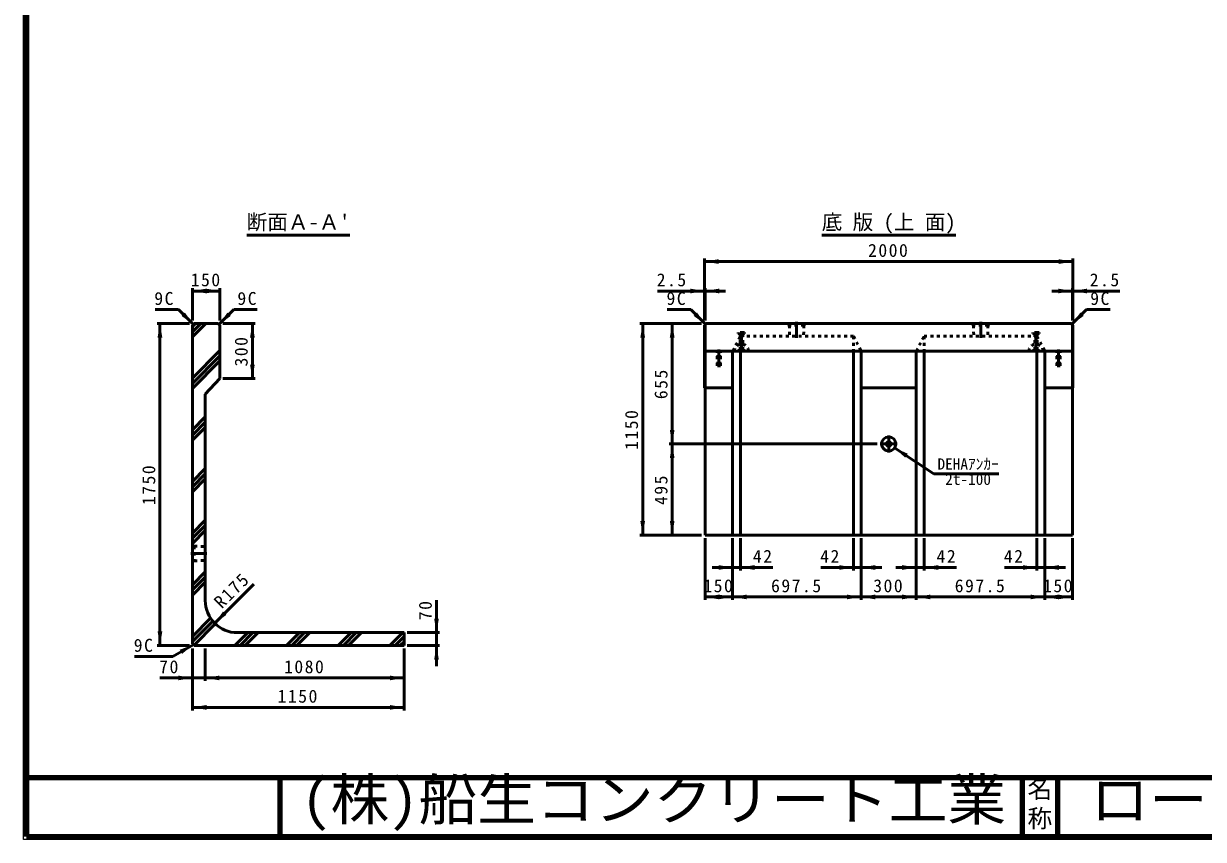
# Model space of a CAD drawing. Units: millimetres, scale not verified. Extents: x 100 to 4105, y 100 to 2870.
# Drawn here: x 100 to 2102, y 100 to 1485 of the extents above; entities that cross this region are included whole.
import ezdxf
from ezdxf.enums import TextEntityAlignment as Align

# ---------------------------------------------------------------- set-up
doc = ezdxf.new("R2010")
doc.units = ezdxf.units.MM
doc.header["$LTSCALE"] = 5
doc.linetypes.add('USER2', pattern=[13.4, 10, -1.2, 1, -1.2])
doc.linetypes.add('USER3', pattern=[2.2, 1, -1.2])
doc.layers.add('V-nasSTD', color=7, linetype='Continuous', lineweight=50)
doc.styles.add('ＭＳ ゴシック', font='')
doc.styles.get('ＭＳ ゴシック').set_extended_font_data('MS Gothic')

msp = doc.modelspace()

# ---------------------------------------------------------------- hatches: boundary and pattern name
at = {"layer": 'V-nasSTD'}
for points in [[(1279.824, 1080.994), (1279.824, 1076.994), (1255.824, 1080.994), (1279.824, 1084.994)], [(1856.824, 1080.994), (1856.824, 1084.994), (1880.824, 1080.994), (1856.824, 1076.994)], [(410.449, 1030.994), (410.449, 1026.994), (386.449, 1030.994), (410.449, 1034.994)], [(409.324, 1030.994), (409.324, 1034.994), (433.324, 1030.994), (409.324, 1026.994)], [(1231.824, 1030.994), (1231.824, 1026.994), (1255.824, 1030.994), (1231.824, 1034.994)], [(1280.605, 1030.994), (1280.605, 1026.994), (1256.605, 1030.994), (1280.605, 1034.994)], [(1856.043, 1030.994), (1856.043, 1026.994), (1880.043, 1030.994), (1856.043, 1034.994)], [(1904.824, 1030.994), (1904.824, 1026.994), (1880.824, 1030.994), (1904.824, 1034.994)], [(370.885, 991.558), (373.713, 994.387), (387.855, 974.588), (368.057, 988.73)], [(448.889, 991.558), (446.06, 994.387), (431.918, 974.588), (451.717, 988.73)], [(1240.26, 991.558), (1243.088, 994.387), (1257.23, 974.588), (1237.432, 988.73)], [(1896.389, 991.558), (1893.56, 994.387), (1879.418, 974.588), (1899.217, 988.73)], [(331.449, 951.994), (327.449, 951.994), (331.449, 975.994), (335.449, 951.994)], [(488.324, 951.994), (484.324, 951.994), (488.324, 975.994), (492.324, 951.994)], [(1150.824, 951.994), (1146.824, 951.994), (1150.824, 975.994), (1154.824, 951.994)], [(1200.824, 951.994), (1196.824, 951.994), (1200.824, 975.994), (1204.824, 951.994)], [(488.324, 906.244), (492.324, 906.244), (488.324, 882.244), (484.324, 906.244)], [(1200.824, 795.306), (1204.824, 795.306), (1200.824, 771.306), (1196.824, 795.306)], [(1200.824, 747.306), (1196.824, 747.306), (1200.824, 771.306), (1204.824, 747.306)], [(1598.435, 751.518), (1600.632, 754.861), (1578.379, 764.699), (1596.238, 748.175)], [(1150.824, 640.619), (1154.824, 640.619), (1150.824, 616.619), (1146.824, 640.619)], [(1200.824, 640.619), (1204.824, 640.619), (1200.824, 616.619), (1196.824, 640.619)], [(1279.48, 561.619), (1279.48, 557.619), (1303.48, 561.619), (1279.48, 565.619)], [(1340.605, 561.619), (1340.605, 557.619), (1316.605, 561.619), (1340.605, 565.619)], [(1484.324, 561.619), (1484.324, 557.619), (1508.324, 561.619), (1484.324, 565.619)], [(1545.449, 561.619), (1545.449, 557.619), (1521.449, 561.619), (1545.449, 565.619)], [(1591.199, 561.619), (1591.199, 557.619), (1615.199, 561.619), (1591.199, 565.619)], [(1652.324, 561.619), (1652.324, 557.619), (1628.324, 561.619), (1652.324, 565.619)], [(1796.043, 561.619), (1796.043, 557.619), (1820.043, 561.619), (1796.043, 565.619)], [(1857.168, 561.619), (1857.168, 557.619), (1833.168, 561.619), (1857.168, 565.619)], [(1280.605, 511.619), (1280.605, 507.619), (1256.605, 511.619), (1280.605, 515.619)], [(1279.48, 511.619), (1279.48, 507.619), (1303.48, 511.619), (1279.48, 515.619)], [(1327.48, 511.619), (1327.48, 507.619), (1303.48, 511.619), (1327.48, 515.619)], [(1497.449, 511.619), (1497.449, 507.619), (1521.449, 511.619), (1497.449, 515.619)], [(1545.449, 511.619), (1545.449, 507.619), (1521.449, 511.619), (1545.449, 515.619)], [(1591.199, 511.619), (1591.199, 507.619), (1615.199, 511.619), (1591.199, 515.619)], [(1639.199, 511.619), (1639.199, 507.619), (1615.199, 511.619), (1639.199, 515.619)], [(1809.168, 511.619), (1809.168, 507.619), (1833.168, 511.619), (1809.168, 515.619)], [(1857.168, 511.619), (1857.168, 507.619), (1833.168, 511.619), (1857.168, 515.619)], [(1856.043, 511.619), (1856.043, 507.619), (1880.043, 511.619), (1856.043, 515.619)], [(441.312, 483.982), (444.141, 481.154), (424.342, 467.012), (438.484, 486.811)], [(800.824, 474.994), (804.824, 474.994), (800.824, 450.994), (796.824, 474.994)], [(331.449, 453.119), (335.449, 453.119), (331.449, 429.119), (327.449, 453.119)], [(367.071, 418.525), (369.071, 415.061), (387.855, 430.525), (365.071, 421.989)], [(800.824, 405.119), (796.824, 405.119), (800.824, 429.119), (804.824, 405.119)], [(362.449, 374.119), (362.449, 370.119), (386.449, 374.119), (362.449, 378.119)], [(432.324, 374.119), (432.324, 370.119), (408.324, 374.119), (432.324, 378.119)], [(721.824, 374.119), (721.824, 378.119), (745.824, 374.119), (721.824, 370.119)], [(410.449, 324.119), (410.449, 320.119), (386.449, 324.119), (410.449, 328.119)], [(721.824, 324.119), (721.824, 328.119), (745.824, 324.119), (721.824, 320.119)]]:
    msp.add_hatch(color=256, dxfattribs=at).paths.add_polyline_path(points)

# ---------------------------------------------------------------- linework, layer by layer
at = {"layer": 'V-nasSTD', "lineweight": 100}
for p, q in [((105, 2865), (105, 105)), ((105, 205), (4100, 205)), ((535, 205), (535, 105)), ((1795, 205), (1795, 105)), ((1855, 205), (1855, 105)), ((105, 105), (4100, 105))]:
    msp.add_line(p, q, dxfattribs=at)
at = {"layer": 'V-nasSTD'}
for p, q in [((478.637, 1125.994), (653.637, 1125.994)), ((1454.574, 1125.994), (1682.074, 1125.994)), ((1255.824, 1085.994), (1255.824, 980.994)), ((1880.824, 1085.994), (1880.824, 980.994)), ((1880.824, 1080.994), (1255.824, 1080.994)), ((386.449, 1035.994), (386.449, 980.994)), ((433.324, 1030.994), (386.449, 1030.994)), ((433.324, 1035.994), (433.324, 980.994)), ((1255.824, 1030.994), (1175.824, 1030.994)), ((1255.824, 1030.994), (1256.605, 1030.994)), ((1256.605, 1035.994), (1256.605, 980.994)), ((1256.605, 1030.994), (1291.605, 1030.994)), ((1880.043, 1030.994), (1845.043, 1030.994)), ((1880.043, 1035.994), (1880.043, 980.994)), ((1880.824, 1030.994), (1880.043, 1030.994)), ((1880.824, 1030.994), (1960.824, 1030.994)), ((363.107, 999.336), (323.107, 999.336)), ((387.855, 974.588), (363.107, 999.336)), ((431.918, 974.588), (456.667, 999.336)), ((456.667, 999.336), (496.667, 999.336)), ((1232.482, 999.336), (1192.482, 999.336)), ((1257.23, 974.588), (1232.482, 999.336)), ((1879.418, 974.588), (1904.167, 999.336)), ((1904.167, 999.336), (1944.167, 999.336)), ((381.449, 975.994), (326.449, 975.994)), ((331.449, 975.994), (331.449, 429.119)), ((389.262, 975.994), (386.449, 973.181)), ((409.417, 975.994), (386.449, 953.026)), ((400.578, 975.994), (386.449, 961.865)), ((391.74, 975.994), (386.449, 970.704)), ((386.449, 973.181), (386.449, 431.931)), ((430.512, 975.994), (389.262, 975.994)), ((430.512, 975.994), (433.324, 973.181)), ((433.324, 973.181), (433.324, 882.244)), ((493.324, 975.994), (438.324, 975.994)), ((488.324, 882.244), (488.324, 975.994)), ((1250.824, 975.994), (1145.824, 975.994)), ((1150.824, 975.994), (1150.824, 616.619)), ((1200.824, 975.994), (1200.824, 771.306)), ((1258.637, 975.994), (1255.824, 973.181)), ((1255.824, 973.181), (1255.824, 866.619)), ((1256.605, 973.963), (1256.605, 616.619)), ((1878.012, 975.994), (1258.637, 975.994)), ((1878.012, 975.994), (1880.824, 973.181)), ((1880.043, 616.619), (1880.043, 973.963)), ((1880.824, 866.619), (1880.824, 973.181)), ((433.324, 929.901), (386.449, 883.026)), ((1880.824, 929.119), (1255.824, 929.119)), ((1303.48, 929.119), (1303.48, 616.619)), ((1316.605, 929.119), (1316.605, 616.619)), ((1508.324, 929.119), (1508.324, 616.619)), ((1521.449, 929.119), (1521.449, 616.619)), ((1615.199, 929.119), (1615.199, 616.619)), ((1628.324, 929.119), (1628.324, 616.619)), ((1820.043, 929.119), (1820.043, 616.619)), ((1833.168, 929.119), (1833.168, 616.619)), ((433.324, 921.062), (386.449, 874.187)), ((433.324, 912.223), (386.449, 865.348)), ((433.324, 882.244), (408.324, 855.773)), ((493.324, 882.244), (438.324, 882.244)), ((1255.824, 866.619), (1256.605, 865.838)), ((1256.605, 866.619), (1303.48, 866.619)), ((1521.449, 866.619), (1615.199, 866.619)), ((1833.168, 866.619), (1880.043, 866.619)), ((1880.824, 866.619), (1880.043, 865.838)), ((408.324, 855.773), (408.324, 505.681)), ((408.324, 817.223), (386.449, 795.348)), ((408.324, 808.384), (386.449, 786.509)), ((408.324, 799.546), (386.449, 777.671)), ((1548.793, 771.306), (1195.824, 771.306)), ((1200.824, 771.306), (1200.824, 616.619)), ((1645.062, 720.876), (1578.379, 764.699)), ((408.324, 729.546), (386.449, 707.671)), ((408.324, 720.707), (386.449, 698.832)), ((408.324, 711.868), (386.449, 689.993)), ((1755.062, 720.876), (1645.062, 720.876)), ((408.324, 641.868), (386.449, 619.993)), ((408.324, 633.029), (386.449, 611.154)), ((408.324, 624.19), (386.449, 602.315)), ((1250.824, 616.619), (1145.824, 616.619)), ((1256.605, 616.619), (1880.043, 616.619)), ((1256.605, 506.619), (1256.605, 611.619)), ((1303.48, 506.619), (1303.48, 611.619)), ((1316.605, 556.619), (1316.605, 611.619)), ((1508.324, 556.619), (1508.324, 611.619)), ((1521.449, 506.619), (1521.449, 611.619)), ((1615.199, 506.619), (1615.199, 611.619)), ((1628.324, 556.619), (1628.324, 611.619)), ((1820.043, 556.619), (1820.043, 611.619)), ((1833.168, 506.619), (1833.168, 611.619)), ((1880.043, 506.619), (1880.043, 611.619)), ((1303.48, 561.619), (1268.48, 561.619)), ((1316.605, 561.619), (1303.48, 561.619)), ((1316.605, 561.619), (1371.605, 561.619)), ((1508.324, 561.619), (1453.324, 561.619)), ((1521.449, 561.619), (1508.324, 561.619)), ((1521.449, 561.619), (1556.449, 561.619)), ((1615.199, 561.619), (1580.199, 561.619)), ((1615.199, 561.619), (1628.324, 561.619)), ((1628.324, 561.619), (1683.324, 561.619)), ((1820.043, 561.619), (1765.043, 561.619)), ((1820.043, 561.619), (1833.168, 561.619)), ((1833.168, 561.619), (1868.168, 561.619)), ((408.324, 554.19), (386.449, 532.315)), ((408.324, 545.351), (386.449, 523.476)), ((408.324, 536.513), (386.449, 514.638)), ((424.342, 467.012), (490.633, 533.303)), ((800.824, 450.994), (800.824, 505.994)), ((1256.605, 511.619), (1303.48, 511.619)), ((1303.48, 511.619), (1521.449, 511.619)), ((1615.199, 511.619), (1521.449, 511.619)), ((1833.168, 511.619), (1615.199, 511.619)), ((1880.043, 511.619), (1833.168, 511.619)), ((417.369, 475.557), (386.449, 444.638)), ((421.146, 470.496), (386.449, 435.799)), ((425.436, 465.947), (388.935, 429.446)), ((458.608, 429.119), (480.483, 450.994)), ((463.012, 450.994), (745.824, 450.994)), ((467.447, 429.119), (489.322, 450.994)), ((476.286, 429.119), (498.161, 450.994)), ((546.286, 429.119), (568.161, 450.994)), ((555.125, 429.119), (577, 450.994)), ((563.964, 429.119), (585.839, 450.994)), ((633.964, 429.119), (655.839, 450.994)), ((642.802, 429.119), (664.677, 450.994)), ((651.641, 429.119), (673.516, 450.994)), ((721.641, 429.119), (743.516, 450.994)), ((730.48, 429.119), (745.824, 444.463)), ((745.824, 429.119), (745.824, 450.994)), ((805.824, 450.994), (750.824, 450.994)), ((800.824, 429.119), (800.824, 450.994)), ((381.449, 429.119), (326.449, 429.119)), ((387.855, 430.525), (353.214, 410.525)), ((386.449, 431.931), (389.262, 429.119)), ((386.449, 319.119), (386.449, 424.119)), ((389.262, 429.119), (745.824, 429.119)), ((408.324, 369.119), (408.324, 424.119)), ((739.319, 429.119), (745.824, 435.624)), ((745.824, 319.119), (745.824, 424.119)), ((805.824, 429.119), (750.824, 429.119)), ((800.824, 429.119), (800.824, 394.119)), ((353.214, 410.525), (288.214, 410.525)), ((386.449, 374.119), (331.449, 374.119)), ((408.324, 374.119), (386.449, 374.119)), ((745.824, 374.119), (408.324, 374.119)), ((745.824, 324.119), (386.449, 324.119))]:
    msp.add_line(p, q, dxfattribs=at)
at = {"layer": 'V-nasSTD', "linetype": 'USER2'}
for p, q in [((1318.324, 926.619), (1318.324, 962.869)), ((1412.074, 978.494), (1412.074, 951.619)), ((1724.574, 978.494), (1724.574, 951.619)), ((1818.324, 926.619), (1818.324, 962.869)), ((1280.043, 901.619), (1280.043, 931.619)), ((1856.605, 901.619), (1856.605, 931.619)), ((1568.324, 785.838), (1568.324, 756.775)), ((1553.793, 771.306), (1582.855, 771.306)), ((383.949, 585.369), (410.824, 585.369))]:
    msp.add_line(p, q, dxfattribs=at)
at = {"layer": 'V-nasSTD', "linetype": 'USER3'}
for p, q in [((1399.574, 972.869), (1397.23, 975.994)), ((1424.574, 972.869), (1399.574, 972.869)), ((1399.574, 972.869), (1400.355, 954.119)), ((1424.574, 972.869), (1423.793, 954.119)), ((1426.918, 975.994), (1424.574, 972.869)), ((1712.074, 972.869), (1709.73, 975.994)), ((1737.074, 972.869), (1712.074, 972.869)), ((1712.074, 972.869), (1712.855, 954.119)), ((1737.074, 972.869), (1736.293, 954.119)), ((1739.418, 975.994), (1737.074, 972.869)), ((1303.48, 929.119), (1316.605, 954.119)), ((1323.793, 960.369), (1312.855, 960.369)), ((1312.855, 958.806), (1312.855, 960.369)), ((1323.793, 958.806), (1312.855, 958.806)), ((1316.137, 958.494), (1312.855, 958.806)), ((1316.137, 958.494), (1316.137, 932.869)), ((1316.605, 954.119), (1508.324, 954.119)), ((1316.605, 954.119), (1316.605, 929.119)), ((1323.793, 958.806), (1320.512, 958.494)), ((1320.512, 958.494), (1320.512, 932.869)), ((1323.793, 958.806), (1323.793, 960.369)), ((1508.324, 954.119), (1521.449, 929.119)), ((1508.324, 954.119), (1508.324, 929.119)), ((1615.199, 929.119), (1628.324, 954.119)), ((1628.324, 954.119), (1820.043, 954.119)), ((1628.324, 954.119), (1628.324, 929.119)), ((1823.793, 960.369), (1812.855, 960.369)), ((1812.855, 958.806), (1812.855, 960.369)), ((1823.793, 958.806), (1812.855, 958.806)), ((1816.137, 958.494), (1812.855, 958.806)), ((1816.137, 958.494), (1816.137, 932.869)), ((1820.043, 954.119), (1833.168, 929.119)), ((1820.043, 954.119), (1820.043, 929.119)), ((1823.793, 958.806), (1820.512, 958.494)), ((1820.512, 958.494), (1820.512, 932.869)), ((1823.793, 958.806), (1823.793, 960.369)), ((1277.074, 904.119), (1277.074, 929.119)), ((1278.168, 905.994), (1278.168, 929.119)), ((1281.918, 905.994), (1281.918, 929.119)), ((1283.012, 904.119), (1283.012, 929.119)), ((1316.137, 932.869), (1314.418, 932.244)), ((1314.418, 932.244), (1314.418, 929.119)), ((1322.23, 932.244), (1314.418, 932.244)), ((1322.23, 929.119), (1314.418, 929.119)), ((1322.23, 929.119), (1314.418, 929.119)), ((1322.23, 929.119), (1314.418, 929.119)), ((1320.512, 932.869), (1316.137, 932.869)), ((1322.23, 932.244), (1320.512, 932.869)), ((1322.23, 932.244), (1322.23, 929.119)), ((1816.137, 932.869), (1814.418, 932.244)), ((1814.418, 932.244), (1814.418, 929.119)), ((1822.23, 932.244), (1814.418, 932.244)), ((1822.23, 929.119), (1814.418, 929.119)), ((1822.23, 929.119), (1814.418, 929.119)), ((1822.23, 929.119), (1814.418, 929.119)), ((1820.512, 932.869), (1816.137, 932.869)), ((1822.23, 932.244), (1820.512, 932.869)), ((1822.23, 932.244), (1822.23, 929.119)), ((1853.637, 904.119), (1853.637, 929.119)), ((1854.73, 905.994), (1854.73, 929.119)), ((1858.48, 905.994), (1858.48, 929.119)), ((1859.574, 904.119), (1859.574, 929.119)), ((1283.012, 904.119), (1277.074, 904.119)), ((1859.574, 904.119), (1853.637, 904.119)), ((386.449, 600.213), (389.574, 597.869)), ((389.574, 597.869), (389.574, 572.869)), ((389.574, 597.869), (408.324, 597.088)), ((389.574, 572.869), (386.449, 570.525)), ((389.574, 572.869), (408.324, 573.65))]:
    msp.add_line(p, q, dxfattribs=at)
at = {"layer": 'V-nasSTD', "lineweight": 13}
msp.add_lwpolyline([(100, 100), (100, 2870), (4105, 2870), (4105, 100)], close=True, dxfattribs=at)
at = {"layer": 'V-nasSTD'}
for radius in [12.031, 3.906]:
    msp.add_circle((1568.324, 771.306), radius, dxfattribs=at)
at = {"layer": 'V-nasSTD', "linetype": 'USER3'}
for centre, radius, start, end in [((1318.324, 928.802), 12.035, 1.5077, 178.4923), ((1818.324, 928.802), 12.035, 1.5077, 178.4923), ((1280.043, 908.494), 3.125, 233.1301, 306.8699), ((1856.605, 908.494), 3.125, 233.1301, 306.8699)]:
    msp.add_arc(centre, radius, start, end, dxfattribs=at)
at = {"layer": 'V-nasSTD'}
msp.add_arc((463.012, 505.681), 54.688, 180, 270, dxfattribs=at)

# ---------------------------------------------------------------- texts
at = {"layer": 'V-nasSTD', "style": 'ＭＳ ゴシック'}
for s, height, p in [("断面Ａ-Ａ'", 25.66, (566.137, 1160.994)), ('底 版 (上 面)', 25.66, (1568.324, 1160.994)), ('DEHAｱﾝｶｰ', 19.06, (1703.062, 746.876)), ('2t-100', 19.06, (1703.062, 720.876))]:
    msp.add_text(s, height=height, dxfattribs=at).set_placement(p, align=Align.TOP_CENTER)
at = {"layer": 'V-nasSTD', "style": 'ＭＳ ゴシック', "width": 1.05}
for s, p in [('(株)船生コンクリート工業', (571, 202.55)), ('ロードウォール', (1910.5, 202.47))]:
    msp.add_text(s, height=69.65, dxfattribs=at).set_placement(p, align=Align.TOP_LEFT)
at = {"layer": 'V-nasSTD', "style": 'ＭＳ ゴシック'}
for s, p in [('名', (1803.982, 200.999)), ('称', (1803.976, 151.01))]:
    msp.add_text(s, height=30.79, dxfattribs=at).set_placement(p, align=Align.TOP_LEFT)
at = {"layer": 'V-nasSTD', "char_height": 21.99, "attachment_point": 2, "style": 'ＭＳ ゴシック'}
for s, insert in [('\\T1.17;2000', (1568.324, 1110.994)), ('\\T1.17;150', (409.887, 1060.994)), ('\\T1.17;2.5', (1200.824, 1060.994)), ('\\T1.17;2.5', (1935.824, 1060.994)), ('\\T1.17;9C', (339.357, 1029.336)), ('\\T1.17;9C', (480.417, 1029.336)), ('\\T1.17;9C', (1208.732, 1029.336)), ('\\T1.17;9C', (1927.917, 1029.336)), ('\\T1.17;42', (1355.355, 591.619)), ('\\T1.17;42', (1469.574, 591.619)), ('\\T1.17;42', (1667.074, 591.619)), ('\\T1.17;42', (1781.293, 591.619)), ('\\T1.17;150', (1280.043, 541.619)), ('\\T1.17;697.5', (1412.465, 541.619)), ('\\T1.17;300', (1568.324, 541.619)), ('\\T1.17;697.5', (1724.184, 541.619)), ('\\T1.17;150', (1856.605, 541.619)), ('\\T1.17;9C', (304.464, 440.525)), ('\\T1.17;70', (347.699, 404.119)), ('\\T1.17;1080', (577.074, 404.119)), ('\\T1.17;1150', (566.137, 354.119))]:
    msp.add_mtext(s, dxfattribs=dict(at, insert=insert))
for s, insert, rotation in [('\\T1.17;300', (458.324, 929.119), 90), ('\\T1.17;655', (1170.824, 873.65), 90), ('\\T1.17;1150', (1120.824, 796.306), 90), ('\\T1.17;1750', (301.449, 702.556), 90), ('\\T1.17;495', (1170.824, 693.963), 90), ('\\T1.17;R175', (445.555, 530.651), 45), ('\\T1.17;70', (770.824, 489.744), 90)]:
    msp.add_mtext(s, dxfattribs=dict(at, insert=insert, rotation=rotation))

doc.saveas('drawing.dxf')
